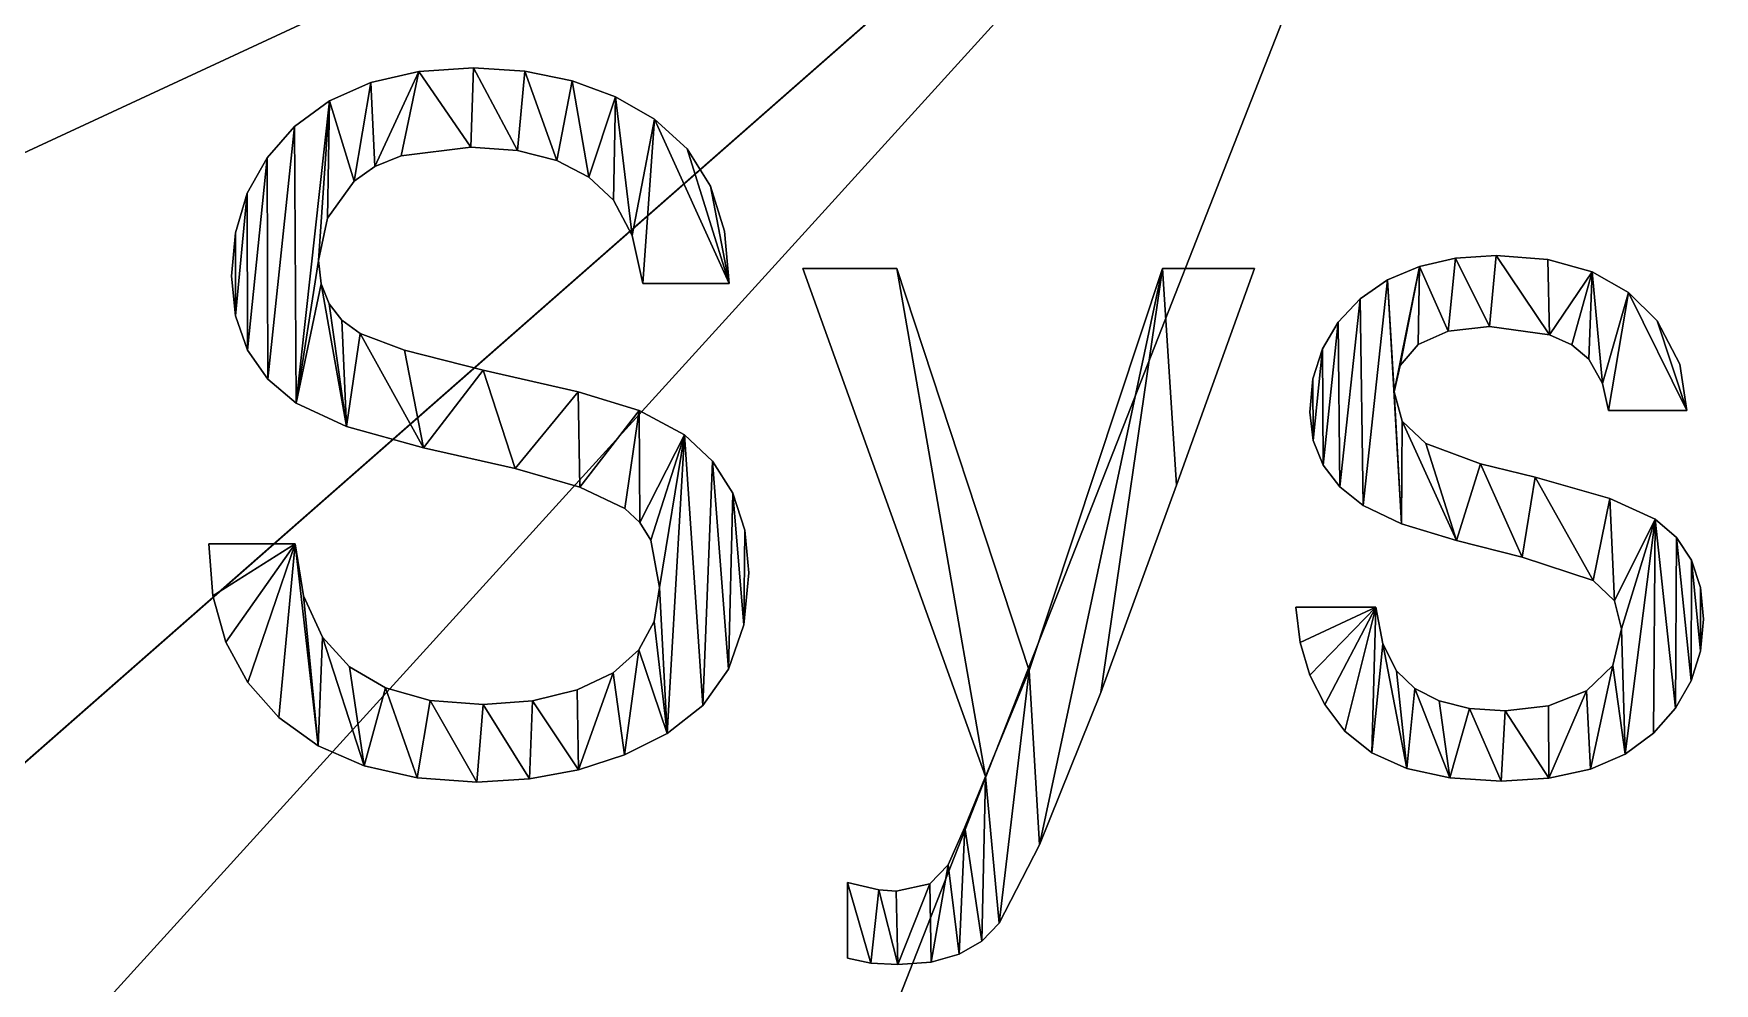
# Model space of a CAD drawing. Extents: x -27 to 98, y -13 to 272.
# Drawn here: x -9.02 to 14.46, y 0.26 to 13.54 of the extents above; entities that cross this region are included whole.
import ezdxf

# ---------------------------------------------------------------- set-up
doc = ezdxf.new("R2010")
doc.units = 0
doc.layers.get('0').update_dxf_attribs({"color": 13, "linetype": 'CONTINUOUS'})

# ---------------------------------------------------------------- blocks, each defined once
blk = doc.blocks.new('GROUP_8')
at = {"color": 178}
for p, q in [((23.119, 22.692, 0.051), (23.79, 22.846, 0.051)), ((23.79, 22.846, 0.051), (24.553, 22.897, 0.051)), ((24.553, 22.897, 0.051), (25.269, 22.852, 0.051)), ((25.269, 22.852, 0.051), (25.929, 22.717, 0.051)), ((22.54, 22.437, 0.051), (23.119, 22.692, 0.051)), ((25.929, 22.717, 0.051), (26.533, 22.493, 0.051)), ((22.053, 22.079, 0.051), (22.54, 22.437, 0.051)), ((26.533, 22.493, 0.051), (27.082, 22.179, 0.051)), ((21.667, 21.641, 0.051), (22.053, 22.079, 0.051)), ((27.082, 22.179, 0.051), (27.537, 21.766, 0.051)), ((21.391, 21.146, 0.051), (21.667, 21.641, 0.051)), ((23.54, 21.67, 0.051), (23.172, 21.521, 0.051)), ((24.514, 21.789, 0.051), (23.54, 21.67, 0.051)), ((25.165, 21.743, 0.051), (24.514, 21.789, 0.051)), ((25.714, 21.604, 0.051), (25.165, 21.743, 0.051)), ((26.161, 21.372, 0.051), (25.714, 21.604, 0.051)), ((27.537, 21.766, 0.051), (27.862, 21.245, 0.051)), ((23.172, 21.521, 0.051), (22.884, 21.312, 0.051)), ((26.505, 21.048, 0.051), (26.161, 21.372, 0.051)), ((21.226, 20.594, 0.051), (21.391, 21.146, 0.051)), ((22.884, 21.312, 0.051), (22.512, 20.797, 0.051)), ((27.862, 21.245, 0.051), (28.057, 20.617, 0.051)), ((26.766, 20.554, 0.051), (26.505, 21.048, 0.051)), ((22.512, 20.797, 0.051), (22.388, 20.204, 0.051)), ((21.17, 19.985, 0.051), (21.226, 20.594, 0.051)), ((26.917, 19.882, 0.051), (26.766, 20.554, 0.051)), ((28.057, 20.617, 0.051), (28.122, 19.882, 0.051)), ((22.388, 20.204, 0.051), (22.424, 19.879, 0.051)), ((37.766, 20.123, 0.051), (38.271, 20.237, 0.051)), ((38.271, 20.237, 0.051), (38.836, 20.275, 0.051)), ((38.836, 20.275, 0.051), (39.561, 20.218, 0.051)), ((39.561, 20.218, 0.051), (40.178, 20.046, 0.051)), ((21.227, 19.432, 0.051), (21.17, 19.985, 0.051)), ((31.704, 12.995, 0.051), (29.153, 20.094, 0.051)), ((29.153, 20.094, 0.051), (30.467, 20.094, 0.051)), ((30.467, 20.094, 0.051), (32.316, 14.477, 0.051)), ((32.316, 14.477, 0.051), (34.178, 20.094, 0.051)), ((34.178, 20.094, 0.051), (35.46, 20.094, 0.051)), ((37.322, 19.934, 0.051), (37.766, 20.123, 0.051)), ((40.178, 20.046, 0.051), (40.686, 19.76, 0.051)), ((22.424, 19.879, 0.051), (22.533, 19.602, 0.051)), ((28.122, 19.882, 0.051), (26.917, 19.882, 0.051)), ((36.939, 19.669, 0.051), (37.322, 19.934, 0.051)), ((40.686, 19.76, 0.051), (41.085, 19.36, 0.051)), ((22.533, 19.602, 0.051), (22.714, 19.371, 0.051)), ((36.63, 19.343, 0.051), (36.939, 19.669, 0.051)), ((21.396, 18.953, 0.051), (21.227, 19.432, 0.051)), ((22.714, 19.371, 0.051), (22.968, 19.186, 0.051)), ((36.41, 18.97, 0.051), (36.63, 19.343, 0.051)), ((38.746, 19.283, 0.051), (38.168, 19.22, 0.051)), ((39.585, 19.168, 0.051), (38.746, 19.283, 0.051)), ((41.085, 19.36, 0.051), (41.405, 18.758, 0.051)), ((37.75, 19.031, 0.051), (37.497, 18.74, 0.051)), ((38.168, 19.22, 0.051), (37.75, 19.031, 0.051)), ((39.895, 19.025, 0.051), (39.585, 19.168, 0.051)), ((40.131, 18.825, 0.051), (39.895, 19.025, 0.051)), ((21.678, 18.546, 0.051), (21.396, 18.953, 0.051)), ((36.277, 18.551, 0.051), (36.41, 18.97, 0.051)), ((40.323, 18.485, 0.051), (40.131, 18.825, 0.051)), ((36.233, 18.084, 0.051), (36.277, 18.551, 0.051)), ((37.497, 18.74, 0.051), (37.412, 18.368, 0.051)), ((41.405, 18.758, 0.051), (41.503, 18.11, 0.051)), ((22.072, 18.213, 0.051), (21.678, 18.546, 0.051)), ((37.412, 18.368, 0.051), (37.523, 17.962, 0.051)), ((40.408, 18.11, 0.051), (40.323, 18.485, 0.051)), ((26.866, 18.109, 0.051), (27.497, 17.769, 0.051)), ((36.28, 17.691, 0.051), (36.233, 18.084, 0.051)), ((41.503, 18.11, 0.051), (40.408, 18.11, 0.051)), ((37.523, 17.962, 0.051), (37.857, 17.646, 0.051)), ((27.497, 17.769, 0.051), (27.892, 17.399, 0.051)), ((36.42, 17.344, 0.051), (36.28, 17.691, 0.051)), ((37.857, 17.646, 0.051), (38.617, 17.363, 0.051)), ((27.892, 17.399, 0.051), (28.174, 16.955, 0.051)), ((36.654, 17.041, 0.051), (36.42, 17.344, 0.051)), ((28.174, 16.955, 0.051), (28.343, 16.436, 0.051)), ((36.981, 16.783, 0.051), (36.654, 17.041, 0.051)), ((26.877, 16.546, 0.051), (26.666, 16.738, 0.051)), ((37.515, 16.525, 0.051), (36.981, 16.783, 0.051)), ((27.028, 16.298, 0.051), (26.877, 16.546, 0.051)), ((28.343, 16.436, 0.051), (28.399, 15.842, 0.051)), ((41.059, 16.59, 0.051), (41.355, 16.336, 0.051)), ((20.909, 15.521, 0.051), (20.855, 16.248, 0.051)), ((20.855, 16.248, 0.051), (22.06, 16.248, 0.051)), ((22.06, 16.248, 0.051), (22.177, 15.519, 0.051)), ((27.149, 15.636, 0.051), (27.028, 16.298, 0.051)), ((41.355, 16.336, 0.051), (41.566, 16.018, 0.051)), ((41.566, 16.018, 0.051), (41.693, 15.637, 0.051)), ((28.399, 15.842, 0.051), (28.328, 15.112, 0.051)), ((40.49, 15.448, 0.051), (40.195, 15.733, 0.051)), ((21.09, 14.874, 0.051), (20.909, 15.521, 0.051)), ((22.177, 15.519, 0.051), (22.44, 14.94, 0.051)), ((27.077, 15.16, 0.051), (27.149, 15.636, 0.051)), ((41.693, 15.637, 0.051), (41.735, 15.192, 0.051)), ((36.1, 14.865, 0.051), (36.04, 15.359, 0.051)), ((36.04, 15.359, 0.051), (37.155, 15.359, 0.051)), ((37.155, 15.359, 0.051), (37.253, 14.847, 0.051)), ((40.588, 15.056, 0.051), (40.49, 15.448, 0.051)), ((26.862, 14.763, 0.051), (27.077, 15.16, 0.051)), ((28.328, 15.112, 0.051), (28.113, 14.494, 0.051)), ((40.466, 14.547, 0.051), (40.588, 15.056, 0.051)), ((41.735, 15.192, 0.051), (41.692, 14.747, 0.051)), ((21.398, 14.307, 0.051), (21.09, 14.874, 0.051)), ((22.44, 14.94, 0.051), (22.819, 14.529, 0.051)), ((36.234, 14.411, 0.051), (36.1, 14.865, 0.051)), ((37.253, 14.847, 0.051), (37.444, 14.47, 0.051)), ((26.504, 14.445, 0.051), (26.862, 14.763, 0.051)), ((41.692, 14.747, 0.051), (41.56, 14.333, 0.051)), ((22.819, 14.529, 0.051), (23.321, 14.235, 0.051)), ((26.002, 14.206, 0.051), (26.504, 14.445, 0.051)), ((28.113, 14.494, 0.051), (27.756, 13.988, 0.051)), ((36.443, 14, 0.051), (36.234, 14.411, 0.051)), ((37.444, 14.47, 0.051), (37.704, 14.225, 0.051)), ((40.099, 14.19, 0.051), (40.466, 14.547, 0.051)), ((41.56, 14.333, 0.051), (41.342, 13.951, 0.051)), ((21.834, 13.819, 0.051), (21.398, 14.307, 0.051)), ((23.321, 14.235, 0.051), (23.944, 14.059, 0.051)), ((25.377, 14.051, 0.051), (26.002, 14.206, 0.051)), ((37.704, 14.225, 0.051), (38.044, 14.05, 0.051)), ((39.571, 13.98, 0.051), (40.099, 14.19, 0.051)), ((23.944, 14.059, 0.051), (24.688, 14, 0.051)), ((24.688, 14, 0.051), (25.377, 14.051, 0.051)), ((27.756, 13.988, 0.051), (27.255, 13.594, 0.051)), ((36.726, 13.629, 0.051), (36.443, 14, 0.051)), ((38.044, 14.05, 0.051), (38.464, 13.945, 0.051)), ((38.464, 13.945, 0.051), (38.965, 13.91, 0.051)), ((38.965, 13.91, 0.051), (39.571, 13.98, 0.051)), ((41.342, 13.951, 0.051), (41.036, 13.6, 0.051)), ((22.381, 13.425, 0.051), (21.834, 13.819, 0.051)), ((37.103, 13.324, 0.051), (36.726, 13.629, 0.051)), ((23.024, 13.143, 0.051), (22.381, 13.425, 0.051)), ((27.255, 13.594, 0.051), (26.661, 13.298, 0.051)), ((41.036, 13.6, 0.051), (40.641, 13.307, 0.051)), ((26.661, 13.298, 0.051), (26.019, 13.087, 0.051)), ((37.592, 13.105, 0.051), (37.103, 13.324, 0.051)), ((40.641, 13.307, 0.051), (40.154, 13.098, 0.051)), ((23.763, 12.974, 0.051), (23.024, 13.143, 0.051)), ((24.598, 12.917, 0.051), (23.763, 12.974, 0.051)), ((25.332, 12.96, 0.051), (24.598, 12.917, 0.051)), ((26.019, 13.087, 0.051), (25.332, 12.96, 0.051)), ((31.414, 12.286, 0.051), (31.704, 12.995, 0.051)), ((38.193, 12.974, 0.051), (37.592, 13.105, 0.051)), ((38.907, 12.93, 0.051), (38.193, 12.974, 0.051)), ((39.576, 12.972, 0.051), (38.907, 12.93, 0.051)), ((40.154, 13.098, 0.051), (39.576, 12.972, 0.051)), ((31.182, 11.758, 0.051), (31.414, 12.286, 0.051)), ((30.928, 11.497, 0.051), (31.182, 11.758, 0.051)), ((29.778, 10.456, 0.051), (29.778, 11.513, 0.051)), ((29.778, 11.513, 0.051), (30.216, 11.41, 0.051)), ((30.216, 11.41, 0.051), (30.454, 11.391, 0.051)), ((30.454, 11.391, 0.051), (30.928, 11.497, 0.051)), ((31.897, 10.946, 0.051), (31.654, 10.692, 0.051)), ((31.654, 10.692, 0.051), (31.337, 10.511, 0.051)), ((30.103, 10.385, 0.051), (29.778, 10.456, 0.051)), ((30.48, 10.366, 0.051), (30.103, 10.385, 0.051)), ((30.945, 10.402, 0.051), (30.48, 10.366, 0.051)), ((31.337, 10.511, 0.051), (30.945, 10.402, 0.051))]:
    blk.add_line(p, q, dxfattribs=at)
for points in [[(35.46, 20.094, 0.051), (34.371, 17.066, 0.051), (33.315, 14.167, 0.051), (32.458, 12.041, 0.051), (31.897, 10.946, 0.051)], [(22.968, 19.186, 0.051), (23.588, 18.954, 0.051), (24.688, 18.671, 0.051), (26.015, 18.368, 0.051), (26.866, 18.109, 0.051)], [(26.666, 16.738, 0.051), (26.038, 17.039, 0.051), (25.133, 17.298, 0.051), (23.851, 17.588, 0.051), (22.778, 17.886, 0.051), (22.072, 18.213, 0.051)], [(38.617, 17.363, 0.051), (39.384, 17.176, 0.051), (40.427, 16.878, 0.051), (41.059, 16.59, 0.051)], [(40.195, 15.733, 0.051), (39.203, 16.061, 0.051), (38.282, 16.293, 0.051), (37.515, 16.525, 0.051)]]:
    blk.add_polyline3d(points, dxfattribs=at)
mesh = blk.add_polyface()
corners = [(54.982, 132.717, 0.004), (55.93, 264.472, 0.004), (56.233, 131.881, 0.004), (55.93, 268.472, 0.004), (61.73, 264.472, 0.004), (57.364, 130.89, 0.004), (58.356, 129.759, 0.004), (59.191, 128.508, 0.004), (59.857, 127.159, 0.004), (60.34, 125.734, 0.004), (60.634, 124.259, 0.004), (60.732, 122.758, 0.004), (60.732, 56.812, 0.004), (77.136, 93.907, 0.004), (67.15, 82.056, 0.004), (67.15, 93.907, 0.004), (77.136, 82.056, 0.004), (77.136, 18.132, 0.004), (67.265, 6.416, 0.004), (67.15, 18.132, 0.004), (77.136, 6.416, 0.004), (48.028, 8.814, 0.004), (45.566, 0, 0.004), (45.566, 4.544, 0.004), (67.265, 0.122, 0.004), (49.232, 45.312, 0.004), (50.733, 45.41, 0.004), (52.208, 45.704, 0.004), (53.633, 46.187, 0.004), (54.982, 46.853, 0.004), (56.233, 47.688, 0.004), (57.364, 48.68, 0.004), (58.356, 49.811, 0.004), (59.191, 51.062, 0.004), (59.857, 52.411, 0.004), (60.34, 53.835, 0.004), (60.634, 55.311, 0.004), (66.636, 170.037, 0.004), (66.616, 194.116, 0.005), (67.15, 122.449, 0.004), (27.899, 93.686, 0.004), (23.552, 93.686, 0.004), (23.552, 93.909, 0.004), (41.88, 263.447, 0.001), (25.26, 263.375, 0.004), (41.88, 268.472, 0), (10.57, 18.131, 0.004), (0.546, 6.415, 0.004), (0.546, 18.131, 0.004), (10.57, 6.415, 0.004), (10.51, 134.258, 0.004), (0.292, 122.449, 0.004), (0.292, 134.258, 0.004), (10.51, 122.449, 0.004), (10.51, 158.204, 0.004), (10.51, 113.172, 0.004), (14.565, 113.172, 0.004), (9.996, 170.037, 0.004), (0.292, 158.204, 0.004), (0.292, 170.037, 0.004), (9.988, 206.011, 0.004), (0, 194.091, 0.004), (0, 206.011, 0.004), (9.988, 194.091, 0.004), (9.988, 237.183, 0.004), (0, 225.347, 0.004), (0, 237.183, 0.004), (9.988, 225.347, 0.004), (9.988, 272.935, 0.004), (0, 261.127, 0.004), (0, 272.935, 0.004), (9.988, 261.127, 0.004), (24.952, 45.312, 0.004), (10.57, 38.291, 0.004), (10.57, 45.312, 0.004), (38.884, 38.291, 0.004), (32.052, 49.369, 0.004), (37.732, 56.812, 0.004), (37.83, 55.311, 0.004), (38.124, 53.835, 0.004), (38.607, 52.411, 0.004), (39.273, 51.062, 0.004), (38.884, 31.285, 0.004), (10.57, 31.285, 0.004), (10.57, 0.122, 0.004), (30.068, 8.814, 0.004), (40.108, 49.811, 0.004), (41.1, 48.68, 0.004), (42.231, 47.688, 0.004), (43.482, 46.853, 0.004), (44.831, 46.187, 0.004), (46.256, 45.704, 0.004), (47.731, 45.41, 0.004), (22.594, 148.709, 0.004), (19.442, 95.964, 0.004), (38.607, 127.159, 0.004), (39.273, 128.508, 0.004), (40.108, 129.759, 0.004), (54.536, 148.709, 0.004), (38.124, 125.734, 0.004), (37.83, 124.259, 0.004), (32.052, 91.609, 0.004), (37.732, 122.758, 0.004), (41.1, 130.89, 0.004), (42.231, 131.881, 0.004), (43.482, 132.717, 0.004), (44.831, 133.382, 0.004), (46.256, 133.866, 0.004), (47.731, 134.159, 0.004), (49.232, 134.258, 0.004), (50.733, 134.159, 0.004), (52.208, 133.866, 0.004), (53.633, 133.382, 0.004), (54.544, 185.199, 0.005), (22.601, 185.187, 0.004), (25.27, 228.189, 0.004), (38.157, 210.551, 0.004), (37.543, 213.646, 0.003), (39.921, 207.911, 0.004), (42.561, 206.147, 0.004), (45.66, 205.543, 0.004), (48.776, 206.159, 0.004), (51.404, 207.92, 0.004), (53.155, 210.56, 0.004), (53.764, 213.658, 0.004), (38.164, 216.757, 0.004), (50.158, 235.429, 0.004), (39.923, 219.389, 0.004), (42.558, 221.141, 0.004), (45.654, 221.766, 0.003), (48.759, 221.148, 0.003), (51.399, 219.384, 0.003), (50.18, 263.483), (76.624, 272.935, 0.004), (66.628, 261.127, 0.004), (66.628, 272.935, 0.004), (76.624, 261.127, 0.004), (66.628, 282.263, 0.004), (9.988, 282.263, 0.004), (14.565, 95.964, 0.004), (47.68, 268.472, 0), (47.68, 263.472, 0), (53.158, 216.756, 0.003), (61.73, 268.472, 0.004), (66.628, 215.623, 0.004), (66.628, 225.335, 0.004), (76.624, 215.623, 0.004), (76.624, 225.335, 0.004), (67.15, 158.204, 0.004), (77.136, 170.037, 0.004), (77.136, 158.204, 0.004), (67.15, 134.258, 0.004), (77.136, 122.449, 0.004), (77.136, 134.258, 0.004), (66.628, 205.971, 0.005), (76.624, 194.099, 0.005), (76.624, 205.971, 0.005), (32.965, 0, 0.004), (32.965, 4.544, 0.004)]
mesh.append_faces([[corners[k] for k in face] for face in [(14, 13, 16), (18, 17, 20), (21, 22, 23), (46, 47, 48), (50, 51, 52), (57, 58, 59), (60, 61, 62), (64, 65, 66), (68, 69, 70), (72, 73, 74), (82, 46, 83), (134, 133, 136), (137, 68, 138), (146, 145, 147), (148, 149, 150), (152, 151, 153), (155, 154, 156), (157, 85, 158)]], dxfattribs={"vtx0": -1})
mesh.append_faces([[corners[k] for k in face] for face in [(0, 1, 2), (1, 0, 3), (2, 4, 5), (5, 4, 6), (6, 4, 7), (7, 4, 8), (8, 4, 9), (9, 4, 10), (10, 4, 11), (11, 4, 12), (13, 14, 15), (17, 18, 19), (22, 21, 24), (37, 4, 38), (19, 37, 14), (15, 37, 39), (24, 19, 18), (47, 46, 49), (51, 50, 53), (53, 54, 55), (55, 54, 56), (58, 57, 54), (61, 60, 63), (63, 60, 57), (65, 64, 67), (69, 68, 71), (73, 72, 75), (49, 82, 84), (85, 82, 21), (95, 93, 96), (96, 93, 97), (40, 100, 101), (101, 100, 76), (97, 98, 103), (103, 98, 104), (104, 98, 105), (105, 98, 106), (106, 98, 107), (107, 98, 108), (108, 98, 109), (109, 98, 110), (110, 98, 111), (111, 98, 112), (112, 98, 0), (114, 115, 113), (115, 114, 44), (116, 115, 117), (125, 126, 127), (127, 126, 128), (128, 126, 129), (129, 126, 130), (130, 126, 131), (133, 134, 135), (71, 44, 64), (67, 44, 60), (56, 44, 139), (139, 44, 94), (45, 137, 140), (140, 137, 141), (141, 137, 132), (131, 3, 142), (142, 3, 124), (3, 137, 143), (143, 137, 4), (144, 145, 146), (145, 135, 134), (39, 151, 152), (151, 39, 148), (38, 154, 155), (154, 38, 144)]], dxfattribs={"vtx0": -1, "vtx1": -1})
mesh.append_faces([[corners[k] for k in face] for face in [(24, 21, 25), (24, 12, 4), (24, 4, 19), (19, 4, 37), (14, 37, 15), (75, 76, 77), (46, 82, 49), (84, 82, 85), (21, 75, 81), (42, 93, 95), (42, 99, 40), (113, 115, 116), (68, 137, 71), (71, 137, 44), (64, 44, 67), (60, 44, 57), (57, 44, 54), (54, 44, 56), (94, 44, 114), (44, 137, 45), (132, 137, 3), (132, 3, 131), (124, 3, 113), (113, 3, 0), (4, 137, 38), (38, 137, 144), (144, 137, 145), (37, 148, 39)]], dxfattribs={"vtx0": -1, "vtx1": -1, "vtx2": -1})
mesh.append_faces([[corners[k] for k in face] for face in [(2, 1, 4), (24, 25, 26), (24, 26, 27), (24, 27, 28), (24, 28, 29), (24, 29, 30), (24, 30, 31), (24, 31, 32), (24, 32, 33), (24, 33, 34), (24, 34, 35), (24, 35, 36), (24, 36, 12), (53, 50, 54), (75, 72, 76), (75, 77, 78), (75, 78, 79), (75, 79, 80), (75, 80, 81), (21, 82, 75), (21, 81, 86), (21, 86, 87), (21, 87, 88), (21, 88, 89), (21, 89, 90), (21, 90, 91), (21, 91, 92), (21, 92, 25), (93, 42, 94), (97, 93, 98), (42, 95, 99), (40, 99, 100), (76, 100, 102), (76, 102, 77), (0, 98, 113), (113, 116, 118), (113, 118, 119), (113, 119, 120), (113, 120, 121), (113, 121, 122), (113, 122, 123), (113, 123, 124), (115, 125, 117), (125, 115, 126), (131, 126, 132), (94, 114, 93), (145, 137, 135), (148, 37, 149), (85, 157, 84)]], dxfattribs={"vtx0": -1, "vtx2": -1})
mesh.append_faces([[corners[k] for k in face] for face in [(43, 44, 45)]], dxfattribs={"vtx1": -1})
mesh.append_faces([[corners[k] for k in face] for face in [(40, 41, 42)]], dxfattribs={"vtx2": -1})
mesh = blk.add_polyface()
corners = [(41.88, 263.447, 7.481), (41.88, 268.472, 7.48), (25.26, 263.375, 7.484), (50.18, 263.483, 7.48), (47.68, 268.472, 7.48), (47.68, 263.472, 7.48), (25.27, 228.189, 7.484), (38.164, 216.757, 7.484), (50.158, 235.429, 7.484), (37.543, 213.646, 7.483), (39.923, 219.389, 7.484), (42.558, 221.141, 7.484), (45.654, 221.766, 7.483), (48.759, 221.148, 7.483), (51.399, 219.384, 7.483), (22.601, 185.187, 7.484), (54.544, 185.199, 7.485), (38.157, 210.551, 7.484), (39.921, 207.911, 7.484), (42.561, 206.147, 7.484), (45.66, 205.543, 7.484), (48.776, 206.159, 7.484), (51.404, 207.92, 7.484), (53.155, 210.56, 7.484), (53.764, 213.658, 7.484), (23.552, 93.909, 7.484), (22.594, 148.709, 7.484), (19.442, 95.964, 7.484), (38.607, 127.159, 7.484), (39.273, 128.508, 7.484), (40.108, 129.759, 7.484), (54.536, 148.709, 7.484), (38.124, 125.734, 7.484), (27.899, 93.686, 7.484), (37.83, 124.259, 7.484), (32.052, 91.609, 7.484), (32.052, 49.369, 7.484), (37.732, 122.758, 7.484), (37.732, 56.812, 7.484), (41.1, 130.89, 7.484), (42.231, 131.881, 7.484), (43.482, 132.717, 7.484), (44.831, 133.382, 7.484), (46.256, 133.866, 7.484), (47.731, 134.159, 7.484), (49.232, 134.258, 7.484), (50.733, 134.159, 7.484), (52.208, 133.866, 7.484), (53.633, 133.382, 7.484), (54.982, 132.717, 7.484), (67.265, 0.122, 7.484), (45.566, 4.544, 7.484), (45.566, 0, 7.484), (48.028, 8.814, 7.484), (49.232, 45.312, 7.484), (50.733, 45.41, 7.484), (52.208, 45.704, 7.484), (53.633, 46.187, 7.484), (54.982, 46.853, 7.484), (56.233, 47.688, 7.484), (57.364, 48.68, 7.484), (58.356, 49.811, 7.484), (59.191, 51.062, 7.484), (59.857, 52.411, 7.484), (60.34, 53.835, 7.484), (60.634, 55.311, 7.484), (60.732, 56.812, 7.484), (61.73, 264.472, 7.48), (61.73, 268.472, 7.48), (67.15, 18.132, 7.484), (66.636, 170.037, 7.484), (66.616, 194.116, 7.485), (67.15, 82.056, 7.484), (67.15, 93.907, 7.484), (67.15, 122.449, 7.484), (67.265, 6.416, 7.484), (77.136, 18.132, 7.484), (77.136, 6.416, 7.484), (77.136, 93.907, 7.484), (77.136, 82.056, 7.484), (77.136, 122.449, 7.484), (67.15, 134.258, 7.484), (77.136, 134.258, 7.484), (67.15, 158.204, 7.484), (77.136, 170.037, 7.484), (77.136, 158.204, 7.484), (76.624, 194.099, 7.485), (66.628, 205.971, 7.485), (76.624, 205.971, 7.485), (76.624, 215.623, 7.484), (66.628, 225.335, 7.484), (66.628, 215.623, 7.484), (76.624, 225.335, 7.484), (76.624, 261.127, 7.484), (66.628, 272.935, 7.484), (66.628, 261.127, 7.484), (76.624, 272.935, 7.484), (9.988, 194.091, 7.484), (0, 206.011, 7.484), (0, 194.091, 7.484), (9.988, 206.011, 7.484), (9.996, 170.037, 7.484), (9.988, 225.347, 7.484), (9.988, 237.183, 7.484), (9.988, 261.127, 7.484), (9.988, 272.935, 7.484), (9.988, 282.263, 7.484), (66.628, 282.263, 7.484), (10.51, 158.204, 7.484), (14.565, 113.172, 7.484), (14.565, 95.964, 7.484), (55.93, 268.472, 7.48), (53.158, 216.756, 7.483), (55.93, 264.472, 7.48), (56.233, 131.881, 7.484), (57.364, 130.89, 7.484), (58.356, 129.759, 7.484), (59.191, 128.508, 7.484), (59.857, 127.159, 7.484), (60.34, 125.734, 7.484), (60.634, 124.259, 7.484), (60.732, 122.758, 7.484), (10.57, 18.131, 7.484), (38.884, 31.286, 7.484), (10.57, 31.286, 7.484), (10.57, 6.416, 7.484), (10.57, 0.122, 7.484), (30.068, 8.814, 7.484), (38.884, 38.291, 7.484), (39.273, 51.062, 7.484), (40.108, 49.811, 7.484), (41.1, 48.68, 7.484), (42.231, 47.688, 7.484), (43.482, 46.853, 7.484), (44.831, 46.187, 7.484), (46.256, 45.704, 7.484), (47.731, 45.41, 7.484), (10.57, 38.291, 7.484), (24.952, 45.312, 7.484), (10.57, 45.312, 7.484), (37.83, 55.311, 7.484), (38.124, 53.835, 7.484), (38.607, 52.411, 7.484), (0.292, 158.204, 7.484), (0.292, 170.037, 7.484), (0.292, 122.449, 7.484), (10.51, 134.258, 7.484), (0.292, 134.258, 7.484), (10.51, 122.449, 7.484), (10.51, 113.172, 7.484), (0.546, 6.416, 7.484), (0.546, 18.131, 7.484), (23.552, 93.686, 7.484), (32.965, 0, 7.484), (32.965, 4.544, 7.484), (0, 272.935, 7.484), (0, 261.127, 7.484), (0, 237.183, 7.484), (0, 225.347, 7.484)]
mesh.append_faces([[corners[k] for k in face] for face in [(3, 4, 5), (50, 51, 52), (76, 75, 77), (78, 72, 79), (81, 80, 82), (84, 83, 85), (87, 86, 88), (90, 89, 92), (94, 93, 96), (97, 98, 99), (122, 123, 124), (137, 138, 139), (143, 101, 144), (145, 146, 147), (150, 122, 151), (33, 25, 152), (127, 153, 154), (104, 155, 156), (102, 157, 158)]], dxfattribs={"vtx0": -1})
mesh.append_faces([[corners[k] for k in face] for face in [(6, 7, 8), (7, 6, 9), (8, 14, 3), (17, 16, 18), (18, 16, 19), (19, 16, 20), (20, 16, 21), (21, 16, 22), (22, 16, 23), (23, 16, 24), (25, 26, 27), (26, 30, 31), (28, 25, 32), (32, 33, 34), (34, 36, 37), (37, 36, 38), (31, 49, 16), (51, 50, 53), (54, 50, 55), (55, 50, 56), (56, 50, 57), (57, 50, 58), (58, 50, 59), (59, 50, 60), (60, 50, 61), (61, 50, 62), (62, 50, 63), (63, 50, 64), (64, 50, 65), (65, 50, 66), (67, 50, 68), (80, 81, 74), (70, 83, 84), (83, 74, 81), (86, 87, 71), (89, 90, 91), (93, 94, 95), (98, 97, 100), (100, 101, 102), (103, 101, 104), (105, 101, 106), (106, 2, 107), (15, 27, 26), (111, 49, 113), (91, 71, 87), (107, 95, 94), (114, 113, 49), (113, 114, 67), (123, 53, 128), (129, 53, 130), (130, 53, 131), (131, 53, 132), (132, 53, 133), (133, 53, 134), (134, 53, 135), (135, 53, 136), (136, 53, 54), (138, 128, 36), (38, 128, 140), (140, 128, 141), (141, 128, 142), (142, 128, 129), (146, 149, 108), (153, 127, 126), (155, 104, 105), (157, 102, 103)]], dxfattribs={"vtx0": -1, "vtx1": -1})
mesh.append_faces([[corners[k] for k in face] for face in [(6, 16, 17), (26, 25, 28), (32, 25, 33), (53, 50, 54), (66, 50, 67), (68, 50, 69), (68, 69, 70), (70, 72, 73), (83, 70, 74), (102, 101, 103), (104, 101, 105), (106, 101, 2), (2, 101, 108), (2, 108, 109), (2, 27, 15), (107, 2, 1), (107, 4, 3), (107, 3, 111), (111, 3, 14), (111, 24, 16), (111, 16, 49), (107, 68, 71), (107, 71, 91), (107, 91, 90), (123, 122, 125), (123, 126, 127), (128, 53, 129), (36, 128, 38)]], dxfattribs={"vtx0": -1, "vtx1": -1, "vtx2": -1})
mesh.append_faces([[corners[k] for k in face] for face in [(8, 7, 10), (8, 10, 11), (8, 11, 12), (8, 12, 13), (8, 13, 14), (15, 6, 2), (6, 15, 16), (6, 17, 9), (26, 28, 29), (26, 29, 30), (34, 33, 35), (34, 35, 36), (31, 30, 39), (31, 39, 40), (31, 40, 41), (31, 41, 42), (31, 42, 43), (31, 43, 44), (31, 44, 45), (31, 45, 46), (31, 46, 47), (31, 47, 48), (31, 48, 49), (68, 70, 71), (70, 69, 72), (70, 73, 74), (69, 50, 75), (75, 76, 69), (72, 78, 73), (100, 97, 101), (2, 109, 110), (2, 110, 27), (107, 1, 4), (111, 14, 112), (111, 112, 24), (107, 111, 68), (107, 90, 95), (67, 114, 115), (67, 115, 116), (67, 116, 117), (67, 117, 118), (67, 118, 119), (67, 119, 120), (67, 120, 121), (67, 121, 66), (123, 125, 126), (123, 127, 53), (138, 137, 128), (101, 143, 108), (146, 145, 148), (146, 148, 149), (108, 149, 109), (122, 150, 125)]], dxfattribs={"vtx0": -1, "vtx2": -1})
mesh.append_faces([[corners[k] for k in face] for face in [(0, 1, 2)]], dxfattribs={"vtx1": -1})
mesh = blk.add_polyface(dxfattribs=at)
corners = [(20.909, 15.521, 0.051), (22.06, 16.248, 0.051), (20.855, 16.248, 0.051), (21.09, 14.874, 0.051), (21.398, 14.307, 0.051), (21.834, 13.819, 0.051), (22.381, 13.425, 0.051), (22.177, 15.519, 0.051), (22.44, 14.94, 0.051), (23.024, 13.143, 0.051), (22.819, 14.529, 0.051), (23.321, 14.235, 0.051), (23.763, 12.974, 0.051), (23.944, 14.059, 0.051), (24.598, 12.917, 0.051), (24.688, 14, 0.051), (25.332, 12.96, 0.051), (25.377, 14.051, 0.051), (26.019, 13.087, 0.051), (26.002, 14.206, 0.051), (26.504, 14.445, 0.051), (26.661, 13.298, 0.051), (26.862, 14.763, 0.051), (27.255, 13.594, 0.051), (27.077, 15.16, 0.051), (27.149, 15.636, 0.051), (22.072, 18.213, 0.051), (22.424, 19.879, 0.051), (22.388, 20.204, 0.051), (22.778, 17.886, 0.051), (22.533, 19.602, 0.051), (22.714, 19.371, 0.051), (22.968, 19.186, 0.051), (23.851, 17.588, 0.051), (23.588, 18.954, 0.051), (24.688, 18.671, 0.051), (25.133, 17.298, 0.051), (26.015, 18.368, 0.051), (26.038, 17.039, 0.051), (26.866, 18.109, 0.051), (26.666, 16.738, 0.051), (26.877, 16.546, 0.051), (27.497, 17.769, 0.051), (27.028, 16.298, 0.051), (27.756, 13.988, 0.051), (27.892, 17.399, 0.051), (28.113, 14.494, 0.051), (28.174, 16.955, 0.051), (28.328, 15.112, 0.051), (28.343, 16.436, 0.051), (28.399, 15.842, 0.051), (21.227, 19.432, 0.051), (21.226, 20.594, 0.051), (21.17, 19.985, 0.051), (21.391, 21.146, 0.051), (21.396, 18.953, 0.051), (21.667, 21.641, 0.051), (21.678, 18.546, 0.051), (22.053, 22.079, 0.051), (22.54, 22.437, 0.051), (22.512, 20.797, 0.051), (22.884, 21.312, 0.051), (23.119, 22.692, 0.051), (23.172, 21.521, 0.051), (23.79, 22.846, 0.051), (23.54, 21.67, 0.051), (24.514, 21.789, 0.051), (24.553, 22.897, 0.051), (25.165, 21.743, 0.051), (25.269, 22.852, 0.051), (25.714, 21.604, 0.051), (25.929, 22.717, 0.051), (26.161, 21.372, 0.051), (26.533, 22.493, 0.051), (26.505, 21.048, 0.051), (26.766, 20.554, 0.051), (27.082, 22.179, 0.051), (26.917, 19.882, 0.051), (28.122, 19.882, 0.051), (27.537, 21.766, 0.051), (27.862, 21.245, 0.051), (28.057, 20.617, 0.051)]
mesh.append_faces([[corners[k] for k in face] for face in [(0, 1, 2), (49, 48, 50), (51, 52, 53), (80, 78, 81)]], dxfattribs={"vtx0": -1, "color": 178})
mesh.append_faces([[corners[k] for k in face] for face in [(1, 6, 7), (7, 6, 8), (8, 9, 10), (10, 9, 11), (11, 12, 13), (13, 14, 15), (15, 16, 17), (17, 18, 19), (19, 18, 20), (20, 21, 22), (22, 23, 24), (24, 23, 25), (27, 29, 30), (30, 29, 31), (31, 29, 32), (32, 33, 34), (34, 33, 35), (35, 36, 37), (37, 38, 39), (39, 41, 42), (42, 44, 45), (45, 46, 47), (47, 48, 49), (52, 51, 54), (54, 55, 56), (56, 57, 58), (58, 26, 59), (59, 61, 62), (62, 63, 64), (64, 66, 67), (67, 68, 69), (69, 70, 71), (71, 72, 73), (73, 75, 76), (76, 78, 79), (79, 78, 80)]], dxfattribs={"vtx0": -1, "vtx1": -1, "color": 178})
mesh.append_faces([[corners[k] for k in face] for face in [(42, 25, 23), (59, 26, 28)]], dxfattribs={"vtx0": -1, "vtx1": -1, "vtx2": -1, "color": 178})
mesh.append_faces([[corners[k] for k in face] for face in [(1, 0, 3), (1, 3, 4), (1, 4, 5), (1, 5, 6), (8, 6, 9), (11, 9, 12), (13, 12, 14), (15, 14, 16), (17, 16, 18), (20, 18, 21), (22, 21, 23), (26, 27, 28), (27, 26, 29), (32, 29, 33), (35, 33, 36), (37, 36, 38), (39, 38, 40), (39, 40, 41), (42, 41, 43), (42, 43, 25), (42, 23, 44), (45, 44, 46), (47, 46, 48), (54, 51, 55), (56, 55, 57), (58, 57, 26), (59, 28, 60), (59, 60, 61), (62, 61, 63), (64, 63, 65), (64, 65, 66), (67, 66, 68), (69, 68, 70), (71, 70, 72), (73, 72, 74), (73, 74, 75), (76, 75, 77), (76, 77, 78)]], dxfattribs={"vtx0": -1, "vtx2": -1, "color": 178})
mesh = blk.add_polyface(dxfattribs=at)
corners = [(36.1, 14.865, 0.051), (37.155, 15.359, 0.051), (36.04, 15.359, 0.051), (36.234, 14.411, 0.051), (36.443, 14, 0.051), (36.726, 13.629, 0.051), (37.103, 13.324, 0.051), (37.253, 14.847, 0.051), (37.592, 13.105, 0.051), (37.444, 14.47, 0.051), (37.704, 14.225, 0.051), (38.193, 12.974, 0.051), (38.044, 14.05, 0.051), (38.464, 13.945, 0.051), (38.907, 12.93, 0.051), (38.965, 13.91, 0.051), (39.576, 12.972, 0.051), (39.571, 13.98, 0.051), (40.099, 14.19, 0.051), (40.154, 13.098, 0.051), (40.466, 14.547, 0.051), (40.641, 13.307, 0.051), (40.588, 15.056, 0.051), (36.28, 17.691, 0.051), (36.277, 18.551, 0.051), (36.233, 18.084, 0.051), (36.41, 18.97, 0.051), (36.42, 17.344, 0.051), (36.63, 19.343, 0.051), (36.654, 17.041, 0.051), (36.939, 19.669, 0.051), (36.981, 16.783, 0.051), (37.322, 19.934, 0.051), (37.515, 16.525, 0.051), (37.412, 18.368, 0.051), (37.523, 17.962, 0.051), (38.282, 16.293, 0.051), (37.857, 17.646, 0.051), (38.617, 17.363, 0.051), (39.203, 16.061, 0.051), (39.384, 17.176, 0.051), (40.195, 15.733, 0.051), (40.427, 16.878, 0.051), (40.49, 15.448, 0.051), (41.059, 16.59, 0.051), (41.036, 13.6, 0.051), (41.342, 13.951, 0.051), (41.355, 16.336, 0.051), (41.56, 14.333, 0.051), (41.566, 16.018, 0.051), (41.692, 14.747, 0.051), (41.693, 15.637, 0.051), (41.735, 15.192, 0.051), (37.766, 20.123, 0.051), (37.497, 18.74, 0.051), (37.75, 19.031, 0.051), (38.168, 19.22, 0.051), (38.271, 20.237, 0.051), (38.746, 19.283, 0.051), (38.836, 20.275, 0.051), (39.585, 19.168, 0.051), (39.561, 20.218, 0.051), (40.178, 20.046, 0.051), (39.895, 19.025, 0.051), (40.131, 18.825, 0.051), (40.323, 18.485, 0.051), (40.686, 19.76, 0.051), (40.408, 18.11, 0.051), (41.503, 18.11, 0.051), (41.085, 19.36, 0.051), (41.405, 18.758, 0.051)]
mesh.append_faces([[corners[k] for k in face] for face in [(0, 1, 2), (23, 24, 25), (51, 50, 52), (69, 68, 70)]], dxfattribs={"vtx0": -1, "color": 178})
mesh.append_faces([[corners[k] for k in face] for face in [(1, 6, 7), (7, 8, 9), (9, 8, 10), (10, 11, 12), (12, 11, 13), (13, 14, 15), (15, 16, 17), (17, 16, 18), (18, 19, 20), (20, 21, 22), (24, 23, 26), (26, 27, 28), (28, 29, 30), (30, 31, 32), (34, 33, 35), (35, 36, 37), (37, 36, 38), (38, 39, 40), (40, 41, 42), (42, 43, 44), (44, 46, 47), (47, 48, 49), (49, 50, 51), (53, 56, 57), (57, 58, 59), (59, 60, 61), (61, 60, 62), (62, 65, 66), (66, 68, 69)]], dxfattribs={"vtx0": -1, "vtx1": -1, "color": 178})
mesh.append_faces([[corners[k] for k in face] for face in [(32, 33, 34), (44, 22, 21)]], dxfattribs={"vtx0": -1, "vtx1": -1, "vtx2": -1, "color": 178})
mesh.append_faces([[corners[k] for k in face] for face in [(1, 0, 3), (1, 3, 4), (1, 4, 5), (1, 5, 6), (7, 6, 8), (10, 8, 11), (13, 11, 14), (15, 14, 16), (18, 16, 19), (20, 19, 21), (26, 23, 27), (28, 27, 29), (30, 29, 31), (32, 31, 33), (35, 33, 36), (38, 36, 39), (40, 39, 41), (42, 41, 43), (44, 43, 22), (44, 21, 45), (44, 45, 46), (47, 46, 48), (49, 48, 50), (34, 53, 32), (53, 34, 54), (53, 54, 55), (53, 55, 56), (57, 56, 58), (59, 58, 60), (62, 60, 63), (62, 63, 64), (62, 64, 65), (66, 65, 67), (66, 67, 68)]], dxfattribs={"vtx0": -1, "vtx2": -1, "color": 178})
mesh = blk.add_polyface(dxfattribs=at)
corners = [(30.103, 10.385, 0.051), (29.778, 11.513, 0.051), (29.778, 10.456, 0.051), (30.216, 11.41, 0.051), (30.48, 10.366, 0.051), (30.454, 11.391, 0.051), (30.928, 11.497, 0.051), (30.945, 10.402, 0.051), (31.182, 11.758, 0.051), (31.337, 10.511, 0.051), (31.414, 12.286, 0.051), (31.654, 10.692, 0.051), (31.704, 12.995, 0.051), (31.897, 10.946, 0.051), (30.467, 20.094, 0.051), (29.153, 20.094, 0.051), (32.316, 14.477, 0.051), (32.458, 12.041, 0.051), (34.178, 20.094, 0.051), (33.315, 14.167, 0.051), (34.371, 17.066, 0.051), (35.46, 20.094, 0.051)]
mesh.append_faces([[corners[k] for k in face] for face in [(0, 1, 2), (12, 14, 15), (18, 20, 21)]], dxfattribs={"vtx0": -1, "color": 178})
mesh.append_faces([[corners[k] for k in face] for face in [(1, 0, 3), (3, 4, 5), (5, 4, 6), (6, 7, 8), (8, 9, 10), (10, 11, 12), (14, 12, 16), (16, 17, 18)]], dxfattribs={"vtx0": -1, "vtx1": -1, "color": 178})
mesh.append_faces([[corners[k] for k in face] for face in [(16, 12, 13)]], dxfattribs={"vtx0": -1, "vtx1": -1, "vtx2": -1, "color": 178})
mesh.append_faces([[corners[k] for k in face] for face in [(3, 0, 4), (6, 4, 7), (8, 7, 9), (10, 9, 11), (12, 11, 13), (16, 13, 17), (18, 17, 19), (18, 19, 20)]], dxfattribs={"vtx0": -1, "vtx2": -1, "color": 178})

msp = doc.modelspace()

# ---------------------------------------------------------------- block references
msp.add_blockref('GROUP_8', (-27.43, -9.841))

doc.saveas('drawing.dxf')
